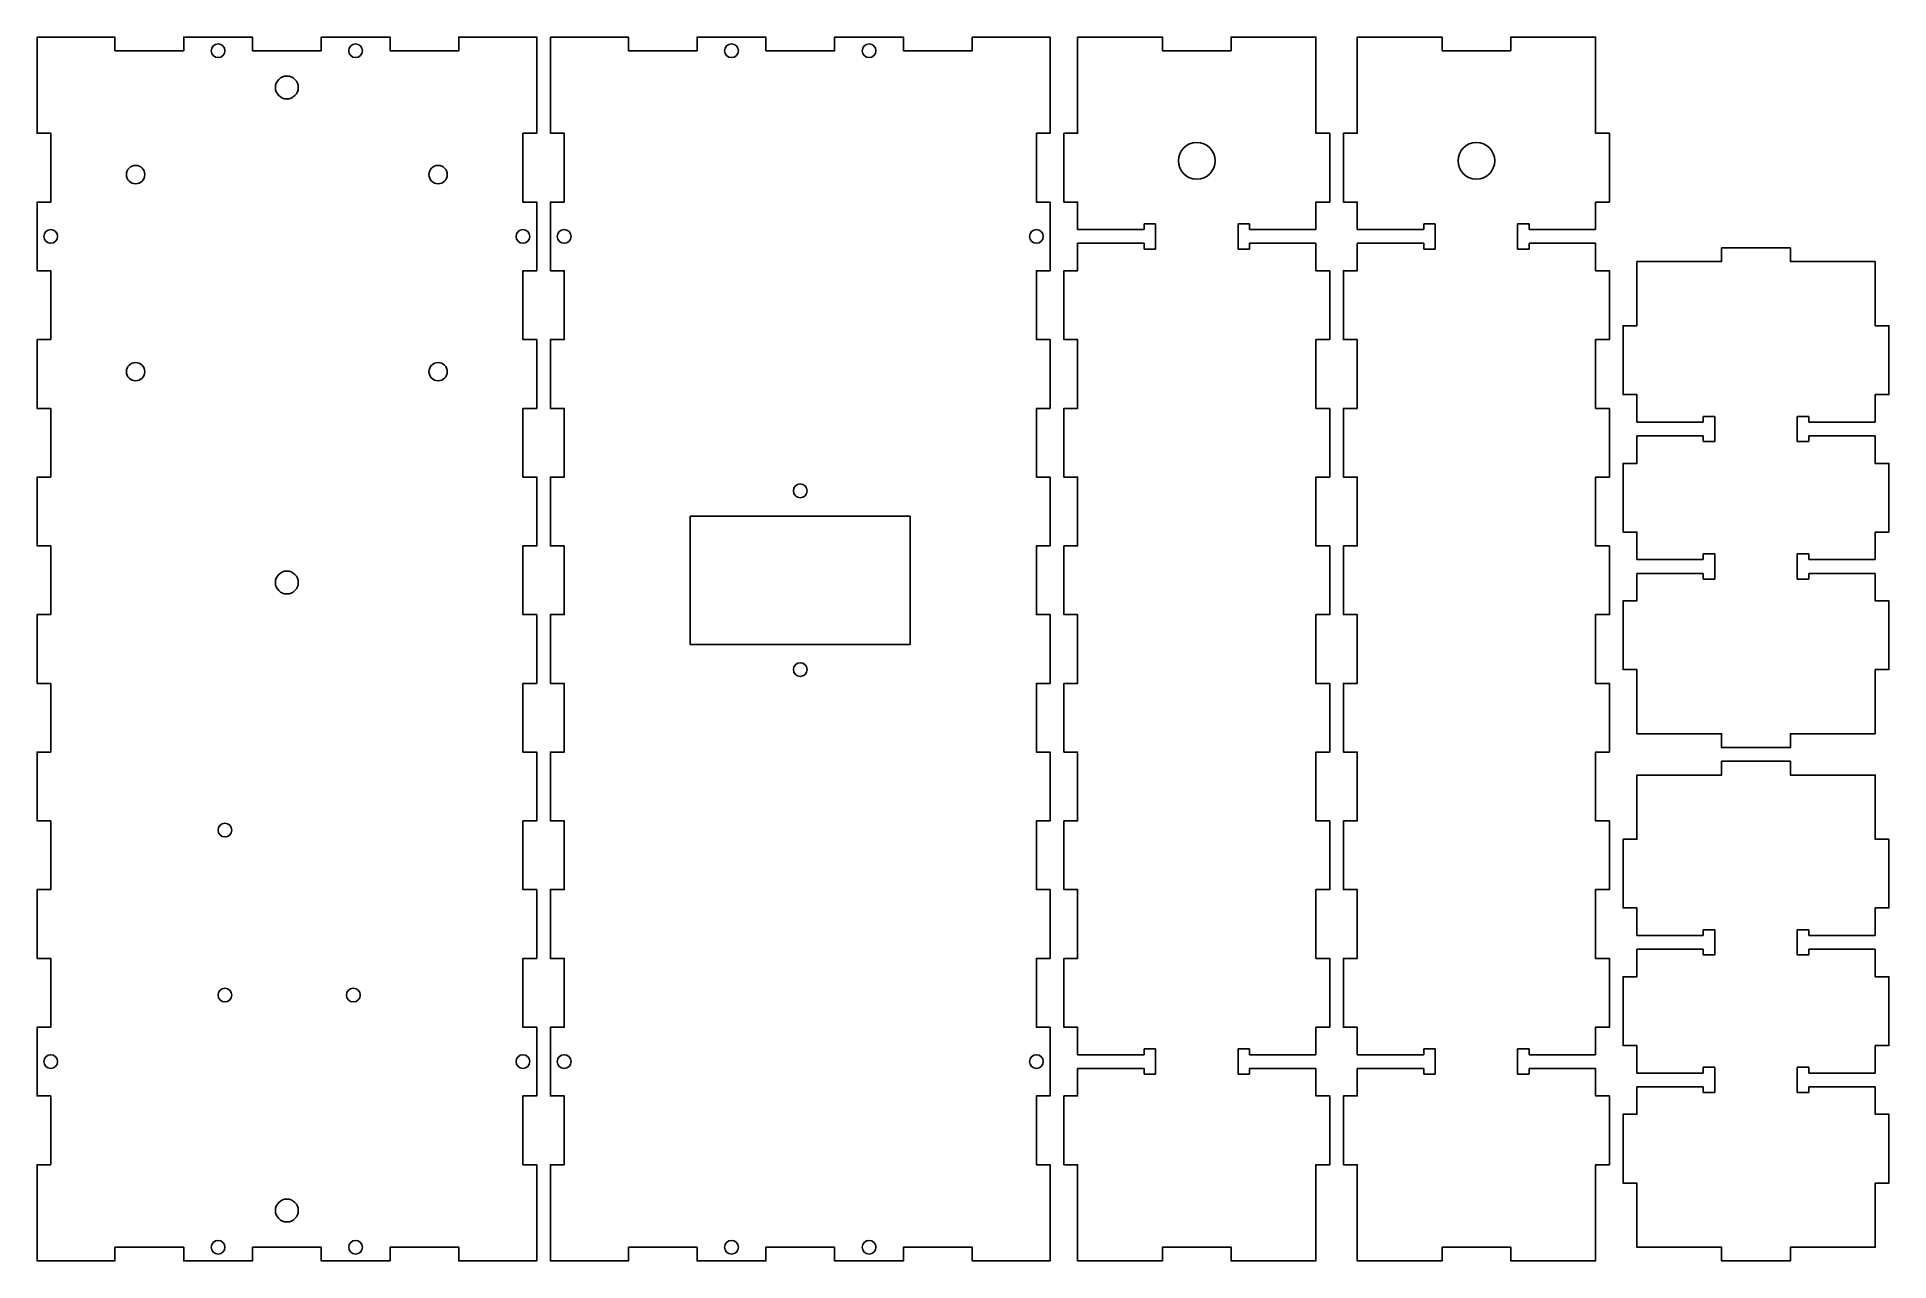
# Model space of a CAD drawing. Extents: x 0 to 404, y 0 to 267.
import ezdxf

# ---------------------------------------------------------------- set-up
doc = ezdxf.new("R2010")
doc.units = 0
doc.layers.get('0').update_dxf_attribs({"linetype": 'CONTINUOUS'})

msp = doc.modelspace()

# ---------------------------------------------------------------- linework, layer by layer
for p, q in [((241.5, 225), (241.5, 226.25)), ((241.5, 226.25), (244, 226.25)), ((244, 220.75), (244, 226.25)), ((264.5, 226.25), (262, 226.25)), ((262, 220.75), (262, 226.25)), ((264.5, 225), (264.5, 226.25)), ((302.5, 225), (302.5, 226.25)), ((302.5, 226.25), (305, 226.25)), ((305, 220.75), (305, 226.25)), ((325.5, 226.25), (323, 226.25)), ((323, 220.75), (323, 226.25)), ((325.5, 225), (325.5, 226.25)), ((241.5, 225), (227, 225)), ((264.5, 225), (279, 225)), ((302.5, 225), (288, 225)), ((325.5, 225), (340, 225)), ((241.5, 222), (227, 222)), ((241.5, 222), (241.5, 220.75)), ((241.5, 220.75), (244, 220.75)), ((264.5, 220.75), (262, 220.75)), ((264.5, 222), (279, 222)), ((264.5, 222), (264.5, 220.75)), ((302.5, 222), (288, 222)), ((302.5, 222), (302.5, 220.75)), ((302.5, 220.75), (305, 220.75)), ((325.5, 220.75), (323, 220.75)), ((325.5, 222), (340, 222)), ((325.5, 222), (325.5, 220.75)), ((363.5, 183), (349, 183)), ((363.5, 183), (363.5, 184.25)), ((363.5, 184.25), (366, 184.25)), ((366, 178.75), (366, 184.25)), ((386.5, 184.25), (384, 184.25)), ((384, 178.75), (384, 184.25)), ((386.5, 183), (386.5, 184.25)), ((386.5, 183), (401, 183)), ((363.5, 180), (349, 180)), ((363.5, 180), (363.5, 178.75)), ((363.5, 178.75), (366, 178.75)), ((386.5, 178.75), (384, 178.75)), ((386.5, 180), (401, 180)), ((386.5, 180), (386.5, 178.75)), ((142.5, 162.5), (190.5, 162.5)), ((142.5, 134.5), (142.5, 162.5)), ((190.5, 134.5), (190.5, 162.5)), ((363.5, 153), (363.5, 154.25)), ((363.5, 154.25), (366, 154.25)), ((366, 148.75), (366, 154.25)), ((386.5, 154.25), (384, 154.25)), ((384, 148.75), (384, 154.25)), ((386.5, 153), (386.5, 154.25)), ((363.5, 153), (349, 153)), ((363.5, 150), (349, 150)), ((363.5, 150), (363.5, 148.75)), ((386.5, 153), (401, 153)), ((386.5, 150), (401, 150)), ((386.5, 150), (386.5, 148.75)), ((363.5, 148.75), (366, 148.75)), ((386.5, 148.75), (384, 148.75)), ((142.5, 134.5), (190.5, 134.5)), ((363.5, 71), (349, 71)), ((363.5, 71), (363.5, 72.25)), ((363.5, 72.25), (366, 72.25)), ((366, 66.75), (366, 72.25)), ((386.5, 72.25), (384, 72.25)), ((384, 66.75), (384, 72.25)), ((386.5, 71), (386.5, 72.25)), ((386.5, 71), (401, 71)), ((363.5, 68), (349, 68)), ((363.5, 68), (363.5, 66.75)), ((363.5, 66.75), (366, 66.75)), ((386.5, 66.75), (384, 66.75)), ((386.5, 68), (401, 68)), ((386.5, 68), (386.5, 66.75)), ((241.5, 45), (227, 45)), ((241.5, 45), (241.5, 46.25)), ((241.5, 46.25), (244, 46.25)), ((244, 40.75), (244, 46.25)), ((264.5, 46.25), (262, 46.25)), ((262, 40.75), (262, 46.25)), ((264.5, 45), (264.5, 46.25)), ((264.5, 45), (279, 45)), ((302.5, 45), (288, 45)), ((302.5, 45), (302.5, 46.25)), ((302.5, 46.25), (305, 46.25)), ((305, 40.75), (305, 46.25)), ((325.5, 46.25), (323, 46.25)), ((323, 40.75), (323, 46.25)), ((325.5, 45), (325.5, 46.25)), ((325.5, 45), (340, 45)), ((241.5, 42), (227, 42)), ((241.5, 42), (241.5, 40.75)), ((241.5, 40.75), (244, 40.75)), ((264.5, 40.75), (262, 40.75)), ((264.5, 42), (279, 42)), ((264.5, 42), (264.5, 40.75)), ((302.5, 42), (288, 42)), ((302.5, 42), (302.5, 40.75)), ((302.5, 40.75), (305, 40.75)), ((325.5, 40.75), (323, 40.75)), ((325.5, 42), (340, 42)), ((325.5, 42), (325.5, 40.75)), ((363.5, 41), (349, 41)), ((363.5, 41), (363.5, 42.25)), ((363.5, 42.25), (366, 42.25)), ((366, 36.75), (366, 42.25)), ((386.5, 42.25), (384, 42.25)), ((384, 36.75), (384, 42.25)), ((386.5, 41), (386.5, 42.25)), ((386.5, 41), (401, 41)), ((363.5, 38), (349, 38)), ((363.5, 38), (363.5, 36.75)), ((363.5, 36.75), (366, 36.75)), ((386.5, 36.75), (384, 36.75)), ((386.5, 38), (401, 38)), ((386.5, 38), (386.5, 36.75))]:
    msp.add_line(p, q)
at = {"color": 1, "flags": 128}
for points in [[(0, 267), (0, 246), (3, 246), (3, 231), (0, 231), (0, 216), (3, 216), (3, 201), (0, 201), (0, 186), (3, 186), (3, 171), (0, 171), (0, 156), (3, 156), (3, 141), (0, 141), (0, 126), (3, 126), (3, 111), (0, 111), (0, 96), (3, 96), (3, 81), (0, 81), (0, 66), (3, 66), (3, 51), (0, 51), (0, 36), (3, 36), (3, 21), (0, 21), (0, 6), (0, 0), (17, 0), (17, 3), (32, 3), (32, 0), (47, 0), (47, 3), (62, 3), (62, 0), (77, 0), (77, 3), (92, 3), (92, 0), (109, 0), (109, 21), (106, 21), (106, 36), (109, 36), (109, 51), (106, 51), (106, 66), (109, 66), (109, 81), (106, 81), (106, 96), (109, 96), (109, 111), (106, 111), (106, 126), (109, 126), (109, 141), (106, 141), (106, 156), (109, 156), (109, 171), (106, 171), (106, 186), (109, 186), (109, 201), (106, 201), (106, 216), (109, 216), (109, 231), (106, 231), (106, 246), (109, 246), (109, 261), (109, 267), (92, 267), (92, 264), (77, 264), (77, 267), (62, 267), (62, 264), (47, 264), (47, 267), (32, 267), (32, 264), (17, 264), (17, 267), (0, 267)], [(112, 267), (112, 246), (115, 246), (115, 231), (112, 231), (112, 216), (115, 216), (115, 201), (112, 201), (112, 186), (115, 186), (115, 171), (112, 171), (112, 156), (115, 156), (115, 141), (112, 141), (112, 126), (115, 126), (115, 111), (112, 111), (112, 96), (115, 96), (115, 81), (112, 81), (112, 66), (115, 66), (115, 51), (112, 51), (112, 36), (115, 36), (115, 21), (112, 21), (112, 6), (112, 0), (129, 0), (129, 3), (144, 3), (144, 0), (159, 0), (159, 3), (174, 3), (174, 0), (189, 0), (189, 3), (204, 3), (204, 0), (221, 0), (221, 21), (218, 21), (218, 36), (221, 36), (221, 51), (218, 51), (218, 66), (221, 66), (221, 81), (218, 81), (218, 96), (221, 96), (221, 111), (218, 111), (218, 126), (221, 126), (221, 141), (218, 141), (218, 156), (221, 156), (221, 171), (218, 171), (218, 186), (221, 186), (221, 201), (218, 201), (218, 216), (221, 216), (221, 231), (218, 231), (218, 246), (221, 246), (221, 261), (221, 267), (204, 267), (204, 264), (189, 264), (189, 267), (174, 267), (174, 264), (159, 264), (159, 267), (144, 267), (144, 264), (129, 264), (129, 267), (112, 267)], [(227, 267), (227, 246), (224, 246), (224, 231), (227, 231), (227, 225)], [(279, 225), (279, 231), (282, 231), (282, 246), (279, 246), (279, 261), (279, 267), (260.5, 267), (260.5, 264), (245.5, 264), (245.5, 267), (230.5, 267), (227, 267)], [(288, 267), (288, 246), (285, 246), (285, 231), (288, 231), (288, 225)], [(340, 225), (340, 231), (343, 231), (343, 246), (340, 246), (340, 261), (340, 267), (321.5, 267), (321.5, 264), (306.5, 264), (306.5, 267), (291.5, 267), (288, 267)], [(227, 222), (227, 216), (224, 216), (224, 201), (227, 201), (227, 186), (224, 186), (224, 171), (227, 171), (227, 156), (224, 156), (224, 141), (227, 141), (227, 126), (224, 126), (224, 111), (227, 111), (227, 96), (224, 96), (224, 81), (227, 81), (227, 66), (224, 66), (224, 51), (227, 51), (227, 45)], [(279, 45), (279, 51), (282, 51), (282, 66), (279, 66), (279, 81), (282, 81), (282, 96), (279, 96), (279, 111), (282, 111), (282, 126), (279, 126), (279, 141), (282, 141), (282, 156), (279, 156), (279, 171), (282, 171), (282, 186), (279, 186), (279, 201), (282, 201), (282, 216), (279, 216), (279, 222)], [(288, 222), (288, 216), (285, 216), (285, 201), (288, 201), (288, 186), (285, 186), (285, 171), (288, 171), (288, 156), (285, 156), (285, 141), (288, 141), (288, 126), (285, 126), (285, 111), (288, 111), (288, 96), (285, 96), (285, 81), (288, 81), (288, 66), (285, 66), (285, 51), (288, 51), (288, 45)], [(340, 45), (340, 51), (343, 51), (343, 66), (340, 66), (340, 81), (343, 81), (343, 96), (340, 96), (340, 111), (343, 111), (343, 126), (340, 126), (340, 141), (343, 141), (343, 156), (340, 156), (340, 171), (343, 171), (343, 186), (340, 186), (340, 201), (343, 201), (343, 216), (340, 216), (340, 222)], [(401, 183), (401, 189), (404, 189), (404, 204), (401, 204), (401, 218), (382.5, 218), (382.5, 221), (367.5, 221), (367.5, 218), (352.5, 218), (349, 218), (349, 204), (346, 204), (346, 189), (349, 189), (349, 183)], [(349, 180), (349, 174), (346, 174), (346, 159), (349, 159), (349, 153)], [(401, 153), (401, 159), (404, 159), (404, 174), (401, 174), (401, 180)], [(349, 150), (349, 144), (346, 144), (346, 129), (349, 129), (349, 115)], [(349, 115), (367.5, 115), (367.5, 112), (382.5, 112), (382.5, 115), (397.5, 115), (401, 115), (401, 129), (404, 129), (404, 144), (401, 144), (401, 150)], [(401, 71), (401, 77), (404, 77), (404, 92), (401, 92), (401, 106), (382.5, 106), (382.5, 109), (367.5, 109), (367.5, 106), (352.5, 106), (349, 106), (349, 92), (346, 92), (346, 77), (349, 77), (349, 71)], [(349, 68), (349, 62), (346, 62), (346, 47), (349, 47), (349, 41)], [(401, 41), (401, 47), (404, 47), (404, 62), (401, 62), (401, 68)], [(227, 42), (227, 36), (224, 36), (224, 21), (227, 21), (227, 6), (227, 0), (245.5, 0), (245.5, 3), (260.5, 3), (260.5, 0), (275.5, 0), (279, 0), (279, 21), (282, 21), (282, 36), (279, 36), (279, 42)], [(288, 42), (288, 36), (285, 36), (285, 21), (288, 21), (288, 6), (288, 0), (306.5, 0), (306.5, 3), (321.5, 3), (321.5, 0), (336.5, 0), (340, 0), (340, 21), (343, 21), (343, 36), (340, 36), (340, 42)], [(349, 38), (349, 32), (346, 32), (346, 17), (349, 17), (349, 3)], [(349, 3), (367.5, 3), (367.5, 0), (382.5, 0), (382.5, 3), (397.5, 3), (401, 3), (401, 17), (404, 17), (404, 32), (401, 32), (401, 38)]]:
    msp.add_lwpolyline(points, dxfattribs=at)
for centre, radius in [((39.5, 264), 1.5), ((69.5, 264), 1.5), ((151.5, 264), 1.5), ((181.5, 264), 1.5), ((54.5, 256), 2.5), ((253, 240), 4), ((314, 240), 4), ((21.5, 237), 2), ((87.5, 237), 2), ((3, 223.5), 1.5), ((106, 223.5), 1.5), ((115, 223.5), 1.5), ((218, 223.5), 1.5), ((21.5, 194), 2), ((87.5, 194), 2), ((166.5, 168), 1.5), ((54.5, 148), 2.5), ((166.5, 129), 1.5), ((41, 94), 1.5), ((41, 58), 1.5), ((69, 58), 1.5), ((3, 43.5), 1.5), ((106, 43.5), 1.5), ((115, 43.5), 1.5), ((218, 43.5), 1.5), ((54.5, 11), 2.5), ((39.5, 3), 1.5), ((69.5, 3), 1.5), ((151.5, 3), 1.5), ((181.5, 3), 1.5)]:
    msp.add_circle(centre, radius)

doc.saveas('drawing.dxf')
